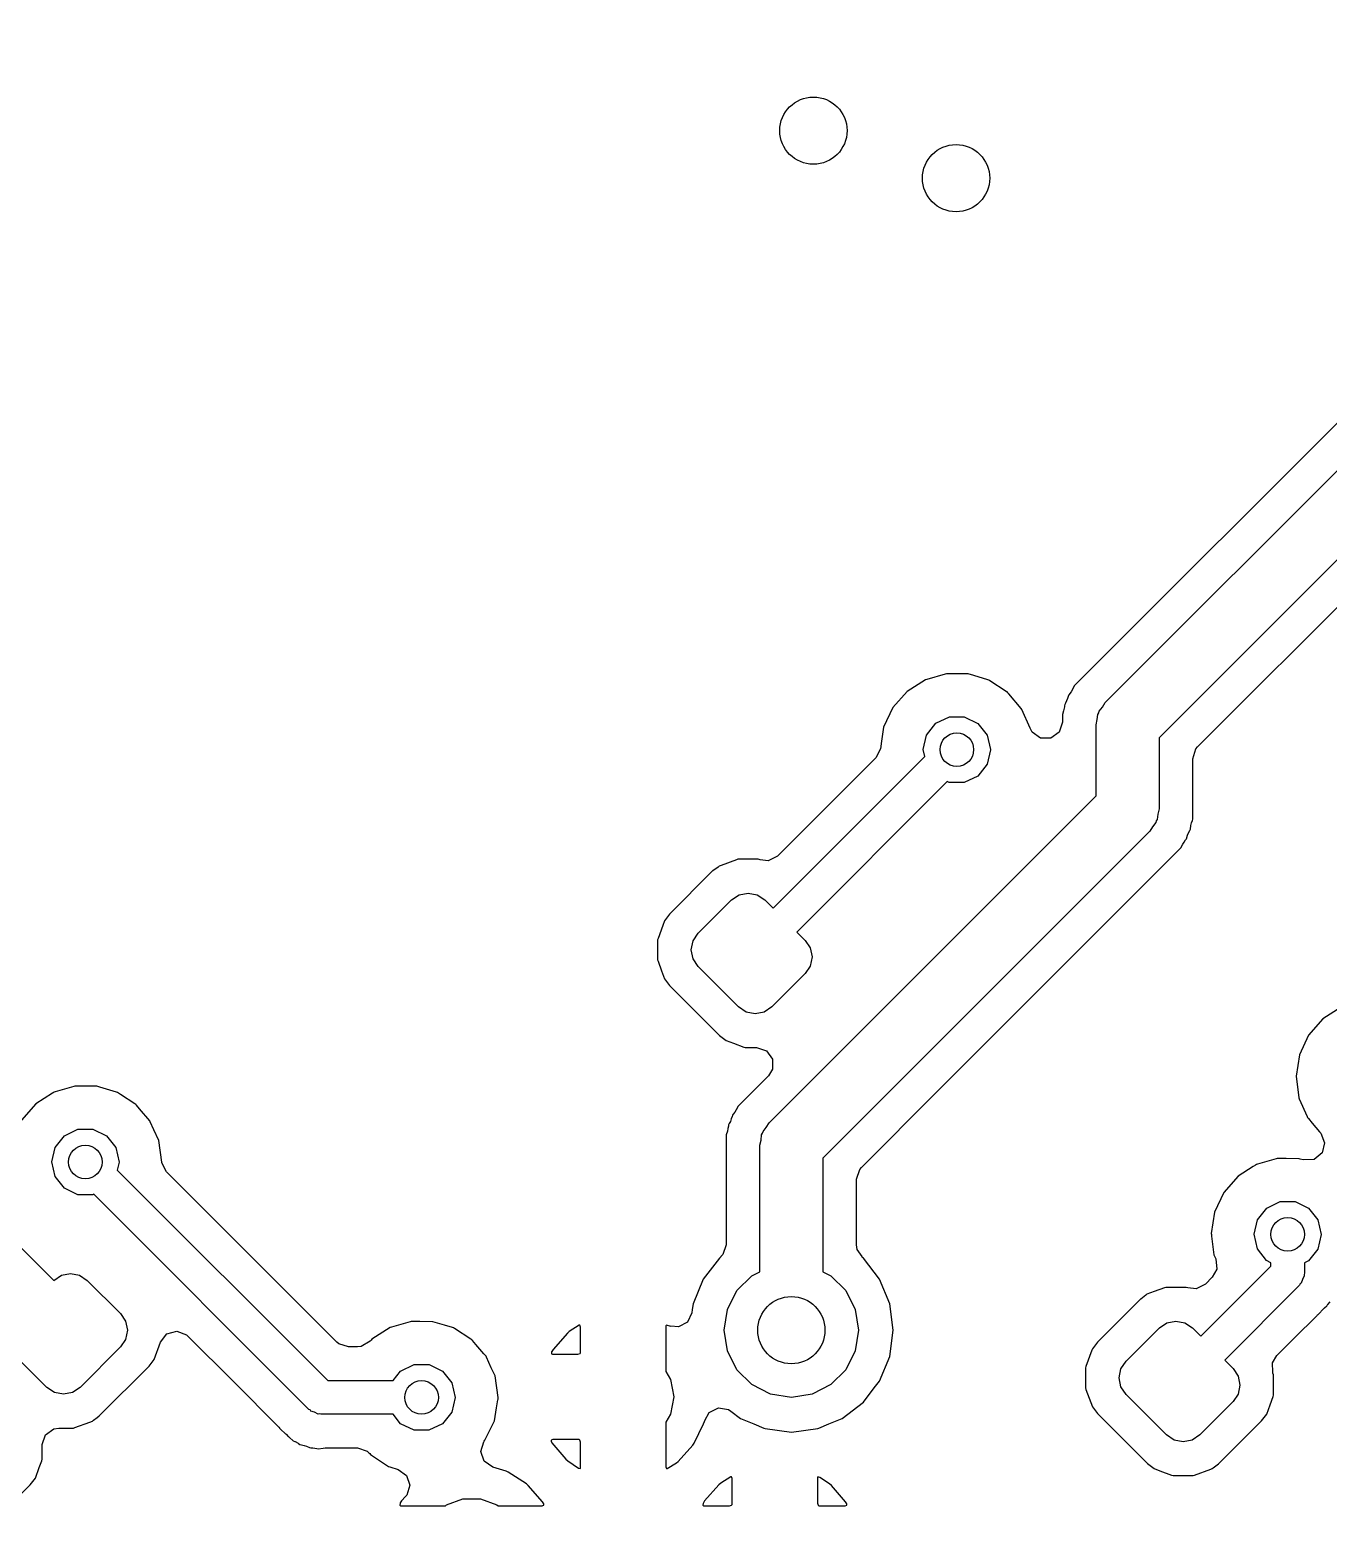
# Model space of a CAD drawing. Extents: x 0.6 to 14.8, y -5.2 to -0.6.
# Drawn here: x 0.9634 to 1.2676, y -3.7507 to -3.3984 of the extents above; entities that cross this region are included whole.
import ezdxf

# ---------------------------------------------------------------- set-up
doc = ezdxf.new("R2010")
doc.units = 0
doc.header["$MEASUREMENT"] = 0
doc.layers.add('BLACK', color=7, linetype='CONTINUOUS')

msp = doc.modelspace()

# ---------------------------------------------------------------- linework, layer by layer
at = {"layer": 'BLACK', "linetype": 'CONTINUOUS'}
for p, q in [((1.36154, -3.39836), (1.20882, -3.55107)), ((1.21525, -3.5558), (1.37057, -3.40049)), ((1.3123, -3.47964), (1.22785, -3.56408)), ((1.23689, -3.56621), (1.31704, -3.48606)), ((1.17317, -3.55048), (1.16887, -3.55319)), ((1.17344, -3.5504), (1.17317, -3.55048)), ((1.17779, -3.54916), (1.17344, -3.5504)), ((1.17344, -3.5504), (1.17344, -3.5504)), ((1.17805, -3.54908), (1.17779, -3.54916)), ((1.17779, -3.54916), (1.17779, -3.54916)), ((1.17833, -3.54908), (1.17805, -3.54908)), ((1.18012, -3.54909), (1.17833, -3.54908)), ((1.18314, -3.54911), (1.18012, -3.54909)), ((1.18445, -3.54951), (1.18314, -3.54911)), ((1.18774, -3.55049), (1.18445, -3.54951)), ((1.188, -3.55057), (1.18774, -3.55049)), ((1.18774, -3.55049), (1.18774, -3.55049)), ((1.18824, -3.55072), (1.188, -3.55057)), ((1.19203, -3.55318), (1.18824, -3.55072)), ((1.20882, -3.55107), (1.20796, -3.55193)), ((1.20882, -3.55107), (1.20882, -3.55107)), ((1.16887, -3.55319), (1.16551, -3.557)), ((1.19227, -3.55333), (1.19203, -3.55318)), ((1.19203, -3.55318), (1.19203, -3.55318)), ((1.19245, -3.55354), (1.19227, -3.55333)), ((1.19265, -3.55378), (1.19245, -3.55354)), ((1.19245, -3.55354), (1.19245, -3.55354)), ((1.19558, -3.55718), (1.19265, -3.55378)), ((1.20641, -3.55487), (1.20618, -3.55543)), ((1.20656, -3.55442), (1.20641, -3.55487)), ((1.20669, -3.554), (1.20656, -3.55442)), ((1.20723, -3.55327), (1.20669, -3.554)), ((1.20755, -3.55274), (1.20723, -3.55327)), ((1.20796, -3.55193), (1.20755, -3.55274)), ((1.16551, -3.557), (1.16335, -3.5616)), ((1.1957, -3.55743), (1.19558, -3.55718)), ((1.19769, -3.56181), (1.1957, -3.55743)), ((1.1957, -3.55743), (1.1957, -3.55743)), ((1.20548, -3.55774), (1.2052, -3.5586)), ((1.20562, -3.55714), (1.20548, -3.55774)), ((1.20563, -3.55711), (1.20562, -3.55714)), ((1.20568, -3.55679), (1.20563, -3.55711)), ((1.20572, -3.55655), (1.20568, -3.55679)), ((1.20576, -3.55624), (1.20572, -3.55655)), ((1.20572, -3.55655), (1.20572, -3.55655)), ((1.2059, -3.55597), (1.20576, -3.55624)), ((1.20618, -3.55543), (1.2059, -3.55597)), ((1.2059, -3.55597), (1.2059, -3.55597)), ((1.21351, -3.55858), (1.21373, -3.55822)), ((1.21373, -3.55822), (1.21383, -3.55781)), ((1.21383, -3.55781), (1.2146, -3.55685)), ((1.2146, -3.55685), (1.21525, -3.5558)), ((1.16335, -3.5616), (1.16285, -3.56482)), ((1.1734, -3.56341), (1.17559, -3.56067)), ((1.17559, -3.56067), (1.17874, -3.55916)), ((1.17874, -3.55916), (1.18224, -3.55916)), ((1.18224, -3.55916), (1.1854, -3.56068)), ((1.1854, -3.56068), (1.18758, -3.56342)), ((1.1977, -3.5618), (1.19769, -3.56181)), ((1.19815, -3.56271), (1.1977, -3.5618)), ((1.2052, -3.56042), (1.20445, -3.56271)), ((1.2052, -3.5586), (1.2052, -3.55982)), ((1.2052, -3.55982), (1.2052, -3.55982)), ((1.2052, -3.55982), (1.2052, -3.56042)), ((1.21309, -3.56101), (1.21337, -3.55981)), ((1.21309, -3.57765), (1.21309, -3.56101)), ((1.21337, -3.55981), (1.21351, -3.55858)), ((1.16285, -3.56482), (1.16257, -3.56661)), ((1.17261, -3.56682), (1.1734, -3.56341)), ((1.18758, -3.56342), (1.18836, -3.56683)), ((1.20009, -3.56412), (1.19815, -3.56271)), ((1.2025, -3.56412), (1.20009, -3.56412)), ((1.20445, -3.56271), (1.2025, -3.56412)), ((1.22785, -3.56408), (1.22785, -3.58072)), ((1.13744, -3.60396), (1.17298, -3.56843)), ((1.16148, -3.56876), (1.14973, -3.58051)), ((1.16257, -3.56661), (1.16148, -3.56876)), ((1.17298, -3.56843), (1.17261, -3.56682)), ((1.18836, -3.56686), (1.18757, -3.57027)), ((1.18836, -3.56683), (1.18836, -3.56686)), ((1.23575, -3.56897), (1.23649, -3.56667)), ((1.23575, -3.57829), (1.23575, -3.56897)), ((1.23649, -3.56667), (1.23689, -3.56621)), ((1.18757, -3.57027), (1.18538, -3.57301)), ((1.17825, -3.57428), (1.14301, -3.60953)), ((1.17872, -3.57451), (1.17825, -3.57428)), ((1.18222, -3.57452), (1.17872, -3.57451)), ((1.18538, -3.57301), (1.18222, -3.57452)), ((1.13651, -3.65423), (1.21309, -3.57765)), ((1.23575, -3.58313), (1.23575, -3.57829)), ((1.14973, -3.58051), (1.13848, -3.59176)), ((1.22744, -3.58315), (1.22721, -3.58351)), ((1.22758, -3.58192), (1.22744, -3.58315)), ((1.22785, -3.58072), (1.22758, -3.58192)), ((1.23565, -3.58342), (1.23575, -3.58313)), ((1.22569, -3.58593), (1.14911, -3.66251)), ((1.22635, -3.58488), (1.22569, -3.58593)), ((1.22712, -3.58392), (1.22635, -3.58488)), ((1.22721, -3.58351), (1.22712, -3.58392)), ((1.23453, -3.58686), (1.23477, -3.5863)), ((1.23477, -3.5863), (1.23504, -3.58576)), ((1.23504, -3.58576), (1.23518, -3.58549)), ((1.23504, -3.58576), (1.23504, -3.58576)), ((1.23518, -3.58549), (1.23532, -3.58459)), ((1.23532, -3.58459), (1.23547, -3.58399)), ((1.23547, -3.58399), (1.23565, -3.58342)), ((1.23239, -3.5904), (1.23298, -3.5898)), ((1.23298, -3.5898), (1.2334, -3.58899)), ((1.2334, -3.58899), (1.23372, -3.58847)), ((1.23372, -3.58847), (1.23407, -3.58798)), ((1.23407, -3.58798), (1.23425, -3.58773)), ((1.23407, -3.58798), (1.23407, -3.58798)), ((1.23425, -3.58773), (1.23453, -3.58686)), ((1.12891, -3.59262), (1.1253, -3.59394)), ((1.12923, -3.59251), (1.12891, -3.59262)), ((1.12891, -3.59262), (1.12891, -3.59262)), ((1.13396, -3.59251), (1.12923, -3.59251)), ((1.13439, -3.59266), (1.13396, -3.59251)), ((1.13633, -3.59285), (1.13439, -3.59266)), ((1.13848, -3.59176), (1.13633, -3.59285)), ((1.1758, -3.64698), (1.23212, -3.59066)), ((1.23212, -3.59066), (1.23239, -3.5904)), ((1.23212, -3.59066), (1.23212, -3.59066)), ((1.12322, -3.59532), (1.11321, -3.60534)), ((1.12333, -3.59524), (1.12322, -3.59532)), ((1.12455, -3.59431), (1.12333, -3.59524)), ((1.12333, -3.59524), (1.12333, -3.59524)), ((1.12479, -3.59412), (1.12455, -3.59431)), ((1.12455, -3.59431), (1.12455, -3.59431)), ((1.1253, -3.59394), (1.12479, -3.59412)), ((1.12948, -3.60082), (1.13159, -3.6004)), ((1.13159, -3.6004), (1.1337, -3.60082)), ((1.1199, -3.60981), (1.1277, -3.60201)), ((1.1277, -3.60201), (1.12948, -3.60082)), ((1.1337, -3.60082), (1.13549, -3.60201)), ((1.13549, -3.60201), (1.13744, -3.60396)), ((1.11201, -3.6069), (1.1116, -3.60803)), ((1.11321, -3.60534), (1.11201, -3.6069)), ((1.11051, -3.61102), (1.11039, -3.61134)), ((1.11039, -3.61134), (1.11039, -3.61607)), ((1.1116, -3.60803), (1.11051, -3.61102)), ((1.11051, -3.61102), (1.11051, -3.61102)), ((1.11871, -3.6116), (1.1199, -3.60981)), ((1.14301, -3.60953), (1.14496, -3.61148)), ((1.11829, -3.61371), (1.11871, -3.6116)), ((1.11871, -3.61582), (1.11829, -3.61371)), ((1.14496, -3.61148), (1.14615, -3.61327)), ((1.14615, -3.61327), (1.14657, -3.61538)), ((1.11039, -3.61607), (1.11051, -3.61639)), ((1.11051, -3.61639), (1.11051, -3.61639)), ((1.11051, -3.61639), (1.11133, -3.61865)), ((1.1199, -3.6176), (1.11871, -3.61582)), ((1.12937, -3.62707), (1.1199, -3.6176)), ((1.14615, -3.61749), (1.14496, -3.61927)), ((1.14657, -3.61538), (1.14615, -3.61749)), ((1.11133, -3.61865), (1.11201, -3.62051)), ((1.11201, -3.62051), (1.11321, -3.62208)), ((1.14496, -3.61927), (1.13716, -3.62707)), ((1.11321, -3.62208), (1.1249, -3.63376)), ((1.13115, -3.62826), (1.12937, -3.62707)), ((1.13326, -3.62868), (1.13115, -3.62826)), ((1.13537, -3.62826), (1.13326, -3.62868)), ((1.13716, -3.62707), (1.13537, -3.62826)), ((1.27053, -3.62716), (1.26624, -3.62987)), ((1.26624, -3.62987), (1.26287, -3.63367)), ((1.1249, -3.63376), (1.12646, -3.63496)), ((1.12646, -3.63496), (1.12814, -3.63558)), ((1.12814, -3.63558), (1.13058, -3.63646)), ((1.26287, -3.63367), (1.26071, -3.63827)), ((1.13058, -3.63646), (1.13058, -3.63646)), ((1.13058, -3.63646), (1.1309, -3.63658)), ((1.1309, -3.63658), (1.13359, -3.63658)), ((1.13359, -3.63658), (1.13588, -3.63732)), ((1.13588, -3.63732), (1.1373, -3.63927)), ((1.1373, -3.63927), (1.1373, -3.64168)), ((1.26071, -3.63827), (1.25993, -3.64329)), ((1.1373, -3.64168), (1.13635, -3.64323)), ((0.973679, -3.64571), (0.969328, -3.64695)), ((0.973946, -3.64563), (0.973679, -3.64571)), ((0.973679, -3.64571), (0.973679, -3.64571)), ((0.974224, -3.64563), (0.973946, -3.64563)), ((0.97601, -3.64565), (0.974224, -3.64563)), ((0.979026, -3.64566), (0.97601, -3.64565)), ((0.979797, -3.64589), (0.979026, -3.64566)), ((0.983628, -3.64704), (0.979797, -3.64589)), ((1.13635, -3.64323), (1.12922, -3.65036)), ((1.25993, -3.64329), (1.26059, -3.64833)), ((0.926525, -3.64871), (0.968964, -3.69115)), ((0.964765, -3.64974), (0.961401, -3.65355)), ((0.968678, -3.64727), (0.964765, -3.64974)), ((0.968826, -3.64718), (0.968678, -3.64727)), ((0.969061, -3.64703), (0.968826, -3.64718)), ((0.969328, -3.64695), (0.969061, -3.64703)), ((0.969328, -3.64695), (0.969328, -3.64695)), ((0.983894, -3.64712), (0.983628, -3.64704)), ((0.983628, -3.64704), (0.983628, -3.64704)), ((0.984619, -3.64759), (0.983894, -3.64712)), ((0.987924, -3.64973), (0.984619, -3.64759)), ((0.988157, -3.64988), (0.987924, -3.64973)), ((0.987924, -3.64973), (0.987924, -3.64973)), ((0.988338, -3.65009), (0.988157, -3.64988)), ((0.988339, -3.65009), (0.988338, -3.65009)), ((0.989091, -3.65097), (0.988339, -3.65009)), ((1.15815, -3.66463), (1.1758, -3.64698)), ((1.26059, -3.64833), (1.2607, -3.64858)), ((1.2607, -3.64858), (1.2607, -3.64858)), ((1.2607, -3.64858), (1.26252, -3.65272)), ((0.991474, -3.65373), (0.989091, -3.65097)), ((1.12767, -3.65329), (1.12744, -3.65386)), ((1.12786, -3.65272), (1.12767, -3.65329)), ((1.12795, -3.65243), (1.12786, -3.65272)), ((1.12786, -3.65272), (1.12786, -3.65272)), ((1.12813, -3.65218), (1.12795, -3.65243)), ((1.12849, -3.65169), (1.12813, -3.65218)), ((1.12813, -3.65218), (1.12813, -3.65218)), ((1.12881, -3.65117), (1.12849, -3.65169)), ((1.12908, -3.65063), (1.12881, -3.65117)), ((1.12922, -3.65036), (1.12908, -3.65063)), ((1.12908, -3.65063), (1.12908, -3.65063)), ((1.26252, -3.65272), (1.26264, -3.65298)), ((1.26264, -3.65298), (1.26282, -3.65319)), ((1.26282, -3.65319), (1.26282, -3.65319)), ((1.26282, -3.65319), (1.26373, -3.65428)), ((0.971476, -3.65722), (0.974633, -3.65571)), ((0.974633, -3.65571), (0.978136, -3.65571)), ((0.978136, -3.65571), (0.98129, -3.65723)), ((0.991589, -3.65398), (0.991474, -3.65373)), ((0.992447, -3.65587), (0.991589, -3.65398)), ((0.991589, -3.65398), (0.991589, -3.65398)), ((0.993576, -3.65836), (0.992447, -3.65587)), ((1.12674, -3.65616), (1.12646, -3.65703)), ((1.12646, -3.65703), (1.12646, -3.65825)), ((1.12688, -3.65557), (1.12674, -3.65616)), ((1.12698, -3.65497), (1.12688, -3.65557)), ((1.12702, -3.65467), (1.12698, -3.65497)), ((1.12716, -3.6544), (1.12702, -3.65467)), ((1.12744, -3.65386), (1.12716, -3.6544)), ((1.12716, -3.6544), (1.12716, -3.6544)), ((1.13463, -3.65823), (1.13477, -3.65701)), ((1.13477, -3.65701), (1.13499, -3.65665)), ((1.13499, -3.65665), (1.13509, -3.65624)), ((1.13509, -3.65624), (1.13586, -3.65527)), ((1.13586, -3.65527), (1.13651, -3.65423)), ((1.26373, -3.65428), (1.26543, -3.6563)), ((1.26543, -3.6563), (1.26573, -3.65666)), ((1.26573, -3.65666), (1.26664, -3.65889)), ((0.968504, -3.66337), (0.969289, -3.65996)), ((0.969289, -3.65996), (0.971476, -3.65722)), ((0.98129, -3.65723), (0.983473, -3.65997)), ((0.983473, -3.65997), (0.984252, -3.66339)), ((0.994297, -3.66339), (0.993576, -3.65836)), ((1.12646, -3.65825), (1.12646, -3.65825)), ((1.12646, -3.65825), (1.12646, -3.67092)), ((1.13435, -3.65944), (1.13463, -3.65823)), ((1.13435, -3.68906), (1.13435, -3.65944)), ((1.26664, -3.65889), (1.26606, -3.66123)), ((0.969277, -3.66679), (0.968504, -3.66337)), ((0.984252, -3.66341), (0.983823, -3.66526)), ((0.984252, -3.66339), (0.984252, -3.66341)), ((0.994296, -3.6634), (0.994297, -3.66339)), ((0.994311, -3.66354), (0.994296, -3.6634)), ((0.995405, -3.66568), (0.994311, -3.66354)), ((1.14911, -3.66251), (1.14911, -3.68906)), ((1.25043, -3.66412), (1.24988, -3.66446)), ((1.25066, -3.66397), (1.25043, -3.66412)), ((1.25093, -3.66389), (1.25066, -3.66397)), ((1.25528, -3.66265), (1.25093, -3.66389)), ((1.25093, -3.66389), (1.25093, -3.66389)), ((1.25555, -3.66257), (1.25528, -3.66265)), ((1.25528, -3.66265), (1.25528, -3.66265)), ((1.25582, -3.66257), (1.25555, -3.66257)), ((1.25761, -3.66258), (1.25582, -3.66257)), ((1.26063, -3.6626), (1.25761, -3.66258)), ((1.26089, -3.66268), (1.26063, -3.6626)), ((1.26163, -3.6629), (1.26089, -3.66268)), ((1.26089, -3.66268), (1.26089, -3.66268)), ((1.26421, -3.66278), (1.26163, -3.6629)), ((1.26606, -3.66123), (1.26421, -3.66278)), ((0.971455, -3.66953), (0.969277, -3.66679)), ((0.983823, -3.66526), (1.03313, -3.71457)), ((1.03525, -3.70553), (0.995405, -3.66568)), ((1.15701, -3.66739), (1.15775, -3.6651)), ((1.15701, -3.68276), (1.15701, -3.66739)), ((1.15775, -3.6651), (1.15815, -3.66463)), ((1.24636, -3.66668), (1.243, -3.67049)), ((1.24988, -3.66446), (1.24636, -3.66668)), ((0.974607, -3.67106), (0.971455, -3.66953)), ((0.978109, -3.67107), (0.974607, -3.67106)), ((0.978368, -3.67094), (0.978109, -3.67107)), ((1.02871, -3.72129), (0.978368, -3.67094)), ((1.12646, -3.67092), (1.12646, -3.68276)), ((1.243, -3.67049), (1.24084, -3.67509)), ((1.25089, -3.6769), (1.25308, -3.67416)), ((1.25308, -3.67416), (1.25623, -3.67265)), ((1.25623, -3.67265), (1.25973, -3.67265)), ((1.25973, -3.67265), (1.26289, -3.67417)), ((1.26289, -3.67417), (1.26507, -3.67691)), ((1.24084, -3.67509), (1.24006, -3.68011)), ((1.2501, -3.68031), (1.25089, -3.6769)), ((1.26507, -3.67691), (1.26585, -3.68032)), ((1.24006, -3.68011), (1.2401, -3.68038)), ((1.2401, -3.68038), (1.2401, -3.68038)), ((1.2401, -3.68038), (1.24014, -3.68074)), ((1.24014, -3.68074), (1.24072, -3.68514)), ((1.25088, -3.68373), (1.2501, -3.68031)), ((1.26585, -3.68035), (1.26506, -3.68376)), ((1.26585, -3.68032), (1.26585, -3.68035)), ((1.12571, -3.68505), (1.12523, -3.68554)), ((1.12646, -3.68276), (1.12571, -3.68505)), ((1.15717, -3.68386), (1.15701, -3.68276)), ((1.15828, -3.68549), (1.15717, -3.68386)), ((1.24072, -3.68514), (1.24112, -3.68605)), ((1.25305, -3.68647), (1.25088, -3.68373)), ((1.26506, -3.68376), (1.26287, -3.6865)), ((1.12487, -3.68589), (1.12108, -3.69083)), ((1.12507, -3.68574), (1.12487, -3.68589)), ((1.12525, -3.68556), (1.12507, -3.68574)), ((1.12523, -3.68554), (1.12525, -3.68556)), ((1.15821, -3.68556), (1.15828, -3.68549)), ((1.15839, -3.68574), (1.15821, -3.68556)), ((1.15859, -3.68589), (1.15839, -3.68574)), ((1.16238, -3.69083), (1.15859, -3.68589)), ((1.23766, -3.70418), (1.25404, -3.6878)), ((1.24136, -3.68844), (1.24031, -3.69037)), ((1.24112, -3.68605), (1.24136, -3.68844)), ((1.25404, -3.68695), (1.25305, -3.68647)), ((1.25404, -3.6878), (1.25404, -3.68695)), ((1.26287, -3.6865), (1.26191, -3.68695)), ((1.26191, -3.68695), (1.26191, -3.68943)), ((0.968964, -3.69115), (0.969014, -3.6911)), ((0.969014, -3.6911), (0.970802, -3.6899)), ((0.970802, -3.6899), (0.972911, -3.68948)), ((0.972911, -3.68948), (0.975021, -3.6899)), ((0.975021, -3.6899), (0.976809, -3.6911)), ((0.976809, -3.6911), (0.984604, -3.69889)), ((1.12108, -3.69083), (1.1187, -3.69658)), ((1.12899, -3.6935), (1.13248, -3.69002)), ((1.13248, -3.69002), (1.13435, -3.68906)), ((1.14911, -3.68906), (1.15099, -3.69002)), ((1.15099, -3.69002), (1.15447, -3.6935)), ((1.16477, -3.69658), (1.16238, -3.69083)), ((1.2387, -3.69198), (1.23655, -3.69307)), ((1.24031, -3.69037), (1.2387, -3.69198)), ((1.26076, -3.69222), (1.24323, -3.70975)), ((1.26091, -3.69193), (1.26076, -3.69222)), ((1.26116, -3.69175), (1.26091, -3.69193)), ((1.26145, -3.69087), (1.26116, -3.69175)), ((1.26187, -3.69005), (1.26145, -3.69087)), ((1.26191, -3.68943), (1.26182, -3.68974)), ((1.26182, -3.68974), (1.26187, -3.69005)), ((1.12676, -3.69789), (1.12899, -3.6935)), ((1.15447, -3.6935), (1.15671, -3.69789)), ((1.22344, -3.69554), (1.21343, -3.70556)), ((1.22355, -3.69546), (1.22344, -3.69554)), ((1.22477, -3.69452), (1.22355, -3.69546)), ((1.22355, -3.69546), (1.22355, -3.69546)), ((1.22501, -3.69434), (1.22477, -3.69452)), ((1.22477, -3.69452), (1.22477, -3.69452)), ((1.22668, -3.69373), (1.22501, -3.69434)), ((1.22913, -3.69284), (1.22668, -3.69373)), ((1.22945, -3.69273), (1.22913, -3.69284)), ((1.22913, -3.69284), (1.22913, -3.69284)), ((1.23418, -3.69273), (1.22945, -3.69273)), ((1.2346, -3.69288), (1.23418, -3.69273)), ((1.23461, -3.69288), (1.2346, -3.69288)), ((1.23655, -3.69307), (1.23461, -3.69288)), ((0.984604, -3.69889), (0.985799, -3.70068)), ((1.11842, -3.69869), (1.11738, -3.70086)), ((1.11853, -3.6979), (1.11842, -3.69869)), ((1.1187, -3.69658), (1.11853, -3.6979)), ((1.12598, -3.70276), (1.12676, -3.69789)), ((1.15671, -3.69789), (1.15748, -3.70276)), ((1.16558, -3.70276), (1.16477, -3.69658)), ((1.25943, -3.70471), (1.26485, -3.69929)), ((1.26485, -3.69929), (1.26498, -3.69918)), ((1.26498, -3.69918), (1.26515, -3.6991)), ((1.26515, -3.6991), (1.26648, -3.69767)), ((1.26648, -3.69767), (1.26658, -3.69756)), ((1.26658, -3.69756), (1.26712, -3.69702)), ((1.26712, -3.69702), (1.26722, -3.69687)), ((1.26722, -3.69687), (1.26736, -3.69672)), ((1.26736, -3.69672), (1.26791, -3.69613)), ((0.985799, -3.70068), (0.986218, -3.70279)), ((0.986218, -3.70279), (0.985799, -3.7049)), ((1.0478, -3.70215), (1.0435, -3.70486)), ((1.04807, -3.70207), (1.0478, -3.70215)), ((1.05242, -3.70083), (1.04807, -3.70207)), ((1.04807, -3.70207), (1.04807, -3.70207)), ((1.05269, -3.70075), (1.05242, -3.70083)), ((1.05242, -3.70083), (1.05242, -3.70083)), ((1.05296, -3.70075), (1.05269, -3.70075)), ((1.05475, -3.70076), (1.05296, -3.70075)), ((1.05777, -3.70078), (1.05475, -3.70076)), ((1.06051, -3.7016), (1.05777, -3.70078)), ((1.06237, -3.70216), (1.06051, -3.7016)), ((1.06263, -3.70224), (1.06237, -3.70216)), ((1.06237, -3.70216), (1.06237, -3.70216)), ((1.06287, -3.70239), (1.06263, -3.70224)), ((1.06666, -3.70485), (1.06287, -3.70239)), ((1.09206, -3.7016), (1.08971, -3.70309)), ((1.09222, -3.7016), (1.09206, -3.7016)), ((1.09236, -3.70203), (1.09222, -3.7016)), ((1.09236, -3.70806), (1.09236, -3.70203)), ((1.11245, -3.70162), (1.11236, -3.70175)), ((1.11236, -3.70175), (1.11236, -3.71244)), ((1.11348, -3.7019), (1.11245, -3.70162)), ((1.11351, -3.70178), (1.11348, -3.7019)), ((1.11527, -3.70201), (1.11351, -3.70178)), ((1.11738, -3.70086), (1.11527, -3.70201)), ((1.12676, -3.70762), (1.12598, -3.70276)), ((1.15748, -3.70276), (1.15671, -3.70762)), ((1.16477, -3.70893), (1.16558, -3.70276)), ((1.22012, -3.71003), (1.22792, -3.70223)), ((1.22792, -3.70223), (1.2297, -3.70104)), ((1.2297, -3.70104), (1.23181, -3.70062)), ((1.23181, -3.70062), (1.23392, -3.70104)), ((1.23392, -3.70104), (1.23571, -3.70223)), ((1.23571, -3.70223), (1.23766, -3.70418)), ((0.985799, -3.7049), (0.984604, -3.70669)), ((0.992495, -3.7096), (0.993968, -3.70555)), ((0.993968, -3.70555), (0.995451, -3.70365)), ((0.995451, -3.70365), (0.997767, -3.70299)), ((0.997767, -3.70299), (1.00003, -3.70381)), ((1.00003, -3.70381), (1.00039, -3.70413)), ((1.00039, -3.70413), (1.01114, -3.71488)), ((1.03572, -3.70593), (1.03525, -3.70553)), ((1.03801, -3.70667), (1.03572, -3.70593)), ((1.04307, -3.70536), (1.04099, -3.70658)), ((1.04332, -3.70507), (1.04307, -3.70536)), ((1.0435, -3.70486), (1.04332, -3.70507)), ((1.0669, -3.705), (1.06666, -3.70485)), ((1.06666, -3.70485), (1.06666, -3.70485)), ((1.06708, -3.70521), (1.0669, -3.705)), ((1.06784, -3.7061), (1.06708, -3.70521)), ((1.06708, -3.70521), (1.06708, -3.70521)), ((1.06971, -3.70827), (1.06784, -3.7061)), ((1.08929, -3.70344), (1.08592, -3.70725)), ((1.08971, -3.70309), (1.08929, -3.70344)), ((1.21343, -3.70556), (1.21223, -3.70712)), ((1.25543, -3.70871), (1.25943, -3.70471)), ((0.967344, -3.71615), (0.959549, -3.70836)), ((0.984604, -3.70669), (0.975139, -3.71615)), ((0.991296, -3.71116), (0.992495, -3.7096)), ((1.03903, -3.70667), (1.03801, -3.70667)), ((1.04014, -3.70667), (1.03903, -3.70667)), ((1.04099, -3.70658), (1.04014, -3.70667)), ((1.07021, -3.70885), (1.06971, -3.70827)), ((1.07033, -3.7091), (1.07021, -3.70885)), ((1.07145, -3.71156), (1.07033, -3.7091)), ((1.07033, -3.7091), (1.07033, -3.7091)), ((1.08557, -3.70782), (1.08552, -3.70827)), ((1.08552, -3.70827), (1.08576, -3.70838)), ((1.08562, -3.70771), (1.08557, -3.70782)), ((1.08592, -3.70725), (1.08562, -3.70771)), ((1.08576, -3.70838), (1.09174, -3.70838)), ((1.09174, -3.70838), (1.09224, -3.70822)), ((1.09224, -3.70822), (1.09236, -3.70806)), ((1.12899, -3.71201), (1.12676, -3.70762)), ((1.15671, -3.70762), (1.15447, -3.71201)), ((1.16238, -3.71468), (1.16477, -3.70893)), ((1.21213, -3.7074), (1.21073, -3.71124)), ((1.21223, -3.70712), (1.21213, -3.7074)), ((1.21893, -3.71182), (1.22012, -3.71003)), ((1.24323, -3.70975), (1.24518, -3.7117)), ((1.25444, -3.71039), (1.25543, -3.70871)), ((0.979609, -3.72285), (0.991296, -3.71116)), ((1.04844, -3.71457), (1.05022, -3.71234)), ((1.05022, -3.71234), (1.05337, -3.71083)), ((1.05337, -3.71083), (1.05688, -3.71083)), ((1.05688, -3.71083), (1.06003, -3.71235)), ((1.06003, -3.71235), (1.06221, -3.71509)), ((1.07232, -3.71347), (1.07145, -3.71156)), ((1.07304, -3.7185), (1.07232, -3.71347)), ((1.11236, -3.71244), (1.11346, -3.71434)), ((1.13248, -3.7155), (1.12899, -3.71201)), ((1.15447, -3.71201), (1.15099, -3.7155)), ((1.21073, -3.71124), (1.21061, -3.71156)), ((1.21061, -3.71156), (1.21061, -3.71629)), ((1.21073, -3.71124), (1.21073, -3.71124)), ((1.21851, -3.71393), (1.21893, -3.71182)), ((1.24518, -3.7117), (1.24637, -3.71349)), ((1.24637, -3.71349), (1.24679, -3.7156)), ((1.25452, -3.71258), (1.25444, -3.71039)), ((1.25452, -3.71265), (1.25451, -3.71258)), ((1.25451, -3.71258), (1.25452, -3.71258)), ((1.25453, -3.7128), (1.25452, -3.71265)), ((1.25468, -3.71323), (1.25453, -3.7128)), ((1.25468, -3.71796), (1.25468, -3.71323)), ((0.969132, -3.71735), (0.967344, -3.71615)), ((0.975139, -3.71615), (0.97335, -3.71735)), ((1.01114, -3.71488), (1.02164, -3.72538)), ((1.03313, -3.71457), (1.04844, -3.71457)), ((1.06221, -3.71509), (1.06299, -3.7185)), ((1.11346, -3.71434), (1.11417, -3.71838)), ((1.13687, -3.71773), (1.13248, -3.7155)), ((1.15099, -3.7155), (1.1466, -3.71773)), ((1.15859, -3.71962), (1.16115, -3.71629)), ((1.16115, -3.71629), (1.16238, -3.71468)), ((1.21061, -3.71629), (1.21073, -3.71661)), ((1.21073, -3.71661), (1.21148, -3.71867)), ((1.21073, -3.71661), (1.21073, -3.71661)), ((1.21893, -3.71604), (1.21851, -3.71393)), ((1.22012, -3.71782), (1.21893, -3.71604)), ((1.24679, -3.7156), (1.24637, -3.71771)), ((0.971241, -3.71777), (0.969132, -3.71735)), ((0.97335, -3.71735), (0.971241, -3.71777)), ((1.06299, -3.71853), (1.0622, -3.72194)), ((1.06299, -3.7185), (1.06299, -3.71853)), ((1.07269, -3.72097), (1.07301, -3.71909)), ((1.07301, -3.71909), (1.07303, -3.71894)), ((1.07301, -3.71909), (1.07301, -3.71909)), ((1.07303, -3.71865), (1.07304, -3.7185)), ((1.07303, -3.71875), (1.07303, -3.71865)), ((1.07303, -3.71894), (1.07303, -3.71875)), ((1.11417, -3.71838), (1.11346, -3.72242)), ((1.14173, -3.7185), (1.13687, -3.71773)), ((1.1466, -3.71773), (1.14173, -3.7185)), ((1.15366, -3.72341), (1.15859, -3.71962)), ((1.21148, -3.71867), (1.21223, -3.72073)), ((1.22959, -3.72729), (1.22012, -3.71782)), ((1.24518, -3.71949), (1.23738, -3.72729)), ((1.24637, -3.71771), (1.24518, -3.71949)), ((1.25307, -3.7224), (1.25386, -3.72021)), ((1.25386, -3.72021), (1.25457, -3.71828)), ((1.25457, -3.71828), (1.25468, -3.71796)), ((1.25457, -3.71828), (1.25457, -3.71828)), ((0.977456, -3.72426), (0.978047, -3.72405)), ((0.978047, -3.72405), (0.978284, -3.72386)), ((0.978284, -3.72386), (0.979116, -3.72322)), ((0.978284, -3.72386), (0.978284, -3.72386)), ((0.979116, -3.72322), (0.979609, -3.72285)), ((1.029, -3.72143), (1.02871, -3.72129)), ((1.02918, -3.72169), (1.029, -3.72143)), ((1.03006, -3.72197), (1.02918, -3.72169)), ((1.03088, -3.72239), (1.03006, -3.72197)), ((1.03119, -3.72234), (1.03088, -3.72239)), ((1.0315, -3.72244), (1.03119, -3.72234)), ((1.04844, -3.72244), (1.0315, -3.72244)), ((1.05019, -3.72465), (1.04844, -3.72244)), ((1.0622, -3.72194), (1.06001, -3.72467)), ((1.06997, -3.72852), (1.07219, -3.72395)), ((1.07219, -3.72395), (1.07269, -3.72097)), ((1.11346, -3.72242), (1.11236, -3.72432)), ((1.12136, -3.72412), (1.12144, -3.72389)), ((1.12136, -3.72414), (1.12136, -3.72412)), ((1.12144, -3.72389), (1.12148, -3.7239)), ((1.12148, -3.7239), (1.12247, -3.722)), ((1.12247, -3.722), (1.12463, -3.72093)), ((1.12463, -3.72093), (1.127, -3.72133)), ((1.127, -3.72133), (1.12757, -3.72169)), ((1.12757, -3.72169), (1.12981, -3.72341)), ((1.12981, -3.72341), (1.13293, -3.7247)), ((1.15053, -3.7247), (1.15366, -3.72341)), ((1.21223, -3.72073), (1.21343, -3.7223)), ((1.21343, -3.7223), (1.22511, -3.73398)), ((1.24185, -3.73398), (1.25187, -3.72397)), ((1.25187, -3.72397), (1.25307, -3.7224)), ((0.966273, -3.72956), (0.967017, -3.72727)), ((0.967017, -3.72727), (0.968966, -3.72585)), ((0.968966, -3.72585), (0.970171, -3.72566)), ((0.970171, -3.72566), (0.973605, -3.72566)), ((0.973605, -3.72566), (0.973925, -3.72555)), ((0.973925, -3.72555), (0.977456, -3.72426)), ((0.973925, -3.72555), (0.973925, -3.72555)), ((1.02164, -3.72538), (1.02175, -3.7255)), ((1.02175, -3.7255), (1.02183, -3.72568)), ((1.02183, -3.72568), (1.0221, -3.72592)), ((1.0221, -3.72592), (1.02326, -3.727)), ((1.02326, -3.727), (1.02337, -3.72711)), ((1.02337, -3.72711), (1.02391, -3.72765)), ((1.02391, -3.72765), (1.02405, -3.72775)), ((1.05335, -3.72618), (1.05019, -3.72465)), ((1.05685, -3.72619), (1.05335, -3.72618)), ((1.06001, -3.72467), (1.05685, -3.72619)), ((1.11236, -3.72432), (1.11236, -3.73473)), ((1.11897, -3.72925), (1.12119, -3.72468)), ((1.12119, -3.72468), (1.12135, -3.72415)), ((1.12135, -3.72415), (1.12136, -3.72414)), ((1.13293, -3.7247), (1.1353, -3.72568)), ((1.1353, -3.72568), (1.13556, -3.72579)), ((1.13556, -3.72579), (1.14173, -3.7266)), ((1.14173, -3.7266), (1.1479, -3.72579)), ((1.1479, -3.72579), (1.14817, -3.72568)), ((1.14817, -3.72568), (1.15053, -3.7247)), ((1.23137, -3.72848), (1.22959, -3.72729)), ((1.23738, -3.72729), (1.23559, -3.72848)), ((0.966273, -3.73299), (0.966273, -3.72956)), ((1.02405, -3.72775), (1.02421, -3.72788)), ((1.02421, -3.72788), (1.02506, -3.72868)), ((1.02506, -3.72868), (1.0254, -3.72881)), ((1.0254, -3.72881), (1.0254, -3.72881)), ((1.0254, -3.72881), (1.02549, -3.72885)), ((1.02549, -3.72885), (1.02625, -3.72925)), ((1.02625, -3.72925), (1.02632, -3.7293)), ((1.02632, -3.7293), (1.02632, -3.7293)), ((1.02632, -3.7293), (1.02662, -3.72951)), ((1.02662, -3.72951), (1.02697, -3.72959)), ((1.02697, -3.72959), (1.02697, -3.72959)), ((1.02697, -3.72959), (1.02764, -3.72975)), ((1.02764, -3.72975), (1.02818, -3.72992)), ((1.02818, -3.72992), (1.0289, -3.73021)), ((1.0289, -3.73021), (1.02916, -3.73031)), ((1.02916, -3.73031), (1.02941, -3.73033)), ((1.02941, -3.73033), (1.02965, -3.73033)), ((1.02965, -3.73033), (1.03055, -3.73044)), ((1.03055, -3.73044), (1.03091, -3.73053)), ((1.03091, -3.73053), (1.03205, -3.73037)), ((1.03205, -3.73037), (1.03257, -3.73033)), ((1.03257, -3.73033), (1.03352, -3.73033)), ((1.03352, -3.73033), (1.04008, -3.73033)), ((1.04008, -3.73033), (1.04237, -3.73108)), ((1.04237, -3.73108), (1.04278, -3.73147)), ((1.06902, -3.73116), (1.06968, -3.72889)), ((1.06981, -3.73343), (1.06902, -3.73116)), ((1.06968, -3.72889), (1.06977, -3.72876)), ((1.06977, -3.72876), (1.06979, -3.72873)), ((1.06979, -3.72873), (1.06997, -3.72852)), ((1.08587, -3.72838), (1.08544, -3.72852)), ((1.08544, -3.72852), (1.08544, -3.72876)), ((1.08544, -3.72876), (1.08566, -3.7291)), ((1.08566, -3.7291), (1.08893, -3.73299)), ((1.09204, -3.72838), (1.08587, -3.72838)), ((1.0922, -3.7285), (1.09204, -3.72838)), ((1.09236, -3.729), (1.0922, -3.7285)), ((1.09236, -3.73503), (1.09236, -3.729)), ((1.11525, -3.73348), (1.11866, -3.72971)), ((1.11866, -3.72971), (1.11897, -3.72925)), ((1.23348, -3.7289), (1.23137, -3.72848)), ((1.23559, -3.72848), (1.23348, -3.7289)), ((0.965587, -3.73488), (0.966157, -3.73331)), ((0.966157, -3.73331), (0.966273, -3.73299)), ((0.966157, -3.73331), (0.966157, -3.73331)), ((1.04278, -3.73147), (1.04279, -3.73146)), ((1.04279, -3.73146), (1.043, -3.73165)), ((1.043, -3.73165), (1.04317, -3.73186)), ((1.04317, -3.73186), (1.0474, -3.73468)), ((1.0474, -3.73468), (1.04767, -3.73476)), ((1.0718, -3.7348), (1.06981, -3.73343)), ((1.08893, -3.73299), (1.08934, -3.73336)), ((1.08934, -3.73336), (1.09185, -3.73503)), ((1.11267, -3.73515), (1.11483, -3.73383)), ((1.11483, -3.73383), (1.11525, -3.73348)), ((1.22511, -3.73398), (1.22668, -3.73518)), ((1.24053, -3.735), (1.24175, -3.73406)), ((1.24175, -3.73406), (1.24185, -3.73398)), ((1.24175, -3.73406), (1.24175, -3.73406)), ((0.963457, -3.739), (0.964656, -3.73744)), ((0.964656, -3.73744), (0.965587, -3.73488)), ((1.04767, -3.73476), (1.04767, -3.73476)), ((1.04767, -3.73476), (1.04962, -3.73537)), ((1.04962, -3.73537), (1.05159, -3.73676)), ((1.05159, -3.73676), (1.05236, -3.73905)), ((1.07494, -3.73574), (1.0718, -3.7348)), ((1.07544, -3.73597), (1.07494, -3.73574)), ((1.07971, -3.73874), (1.07544, -3.73597)), ((1.09185, -3.73503), (1.09228, -3.73515)), ((1.09228, -3.73515), (1.09236, -3.73503)), ((1.11236, -3.73473), (1.1125, -3.73515)), ((1.1125, -3.73515), (1.11267, -3.73515)), ((1.12755, -3.7371), (1.1252, -3.73858)), ((1.12772, -3.7371), (1.12755, -3.7371)), ((1.12786, -3.73752), (1.12772, -3.7371)), ((1.12786, -3.74355), (1.12786, -3.73752)), ((1.14794, -3.73712), (1.14786, -3.73725)), ((1.14786, -3.73725), (1.14786, -3.74326)), ((1.14837, -3.73723), (1.14794, -3.73712)), ((1.1507, -3.73874), (1.14837, -3.73723)), ((1.22668, -3.73518), (1.228, -3.73566)), ((1.228, -3.73566), (1.2308, -3.73668)), ((1.2308, -3.73668), (1.2308, -3.73668)), ((1.2308, -3.73668), (1.23112, -3.7368)), ((1.23112, -3.7368), (1.23585, -3.7368)), ((1.23585, -3.7368), (1.23617, -3.73668)), ((1.23617, -3.73668), (1.24001, -3.73528)), ((1.23617, -3.73668), (1.23617, -3.73668)), ((1.24001, -3.73528), (1.24029, -3.73518)), ((1.24029, -3.73518), (1.24053, -3.735)), ((0.951771, -3.75069), (0.963457, -3.739)), ((1.05138, -3.74167), (1.05043, -3.74275)), ((1.05164, -3.74135), (1.05138, -3.74167)), ((1.05236, -3.73905), (1.05164, -3.74135)), ((1.08012, -3.7391), (1.07971, -3.73874)), ((1.08344, -3.74295), (1.08012, -3.7391)), ((1.12478, -3.73894), (1.12142, -3.74275)), ((1.1252, -3.73858), (1.12478, -3.73894)), ((1.15111, -3.7391), (1.1507, -3.73874)), ((1.15443, -3.74295), (1.15111, -3.7391)), ((1.05008, -3.74332), (1.05002, -3.74376)), ((1.05002, -3.74376), (1.05026, -3.74388)), ((1.05013, -3.74321), (1.05008, -3.74332)), ((1.05043, -3.74275), (1.05013, -3.74321)), ((1.05026, -3.74388), (1.06069, -3.74388)), ((1.06069, -3.74388), (1.06096, -3.74365)), ((1.06096, -3.74365), (1.06482, -3.74224)), ((1.06482, -3.74224), (1.06892, -3.74224)), ((1.06892, -3.74224), (1.07277, -3.74365)), ((1.07277, -3.74365), (1.07305, -3.74388)), ((1.07305, -3.74388), (1.08333, -3.74388)), ((1.08333, -3.74388), (1.08368, -3.74376)), ((1.08374, -3.74341), (1.08344, -3.74295)), ((1.08368, -3.74376), (1.08376, -3.74374)), ((1.08376, -3.74346), (1.08374, -3.74341)), ((1.08376, -3.74374), (1.08376, -3.74346)), ((1.12107, -3.74332), (1.12101, -3.74376)), ((1.12101, -3.74376), (1.12125, -3.74388)), ((1.12112, -3.74321), (1.12107, -3.74332)), ((1.12142, -3.74275), (1.12112, -3.74321)), ((1.12125, -3.74388), (1.12724, -3.74388)), ((1.12724, -3.74388), (1.12774, -3.74371)), ((1.12774, -3.74371), (1.12786, -3.74355)), ((1.14786, -3.74326), (1.14802, -3.74376)), ((1.14802, -3.74376), (1.14818, -3.74388)), ((1.14818, -3.74388), (1.15432, -3.74388)), ((1.15432, -3.74388), (1.15475, -3.74374)), ((1.15473, -3.74341), (1.15443, -3.74295)), ((1.15475, -3.74346), (1.15473, -3.74341)), ((1.15475, -3.74374), (1.15475, -3.74346))]:
    msp.add_line(p, q, dxfattribs=at)
at = {"layer": 'BLACK'}
for centre, radius in [((1.1469, -3.4219), 0.007874), ((1.18031, -3.43303), 0.007874), ((1.18049, -3.56683), 0.003937), ((0.976378, -3.66339), 0.003937), ((1.25798, -3.68032), 0.003937), ((1.14173, -3.70276), 0.007874), ((1.05512, -3.7185), 0.003937)]:
    msp.add_circle(centre, radius, dxfattribs=at)

doc.saveas('drawing.dxf')
